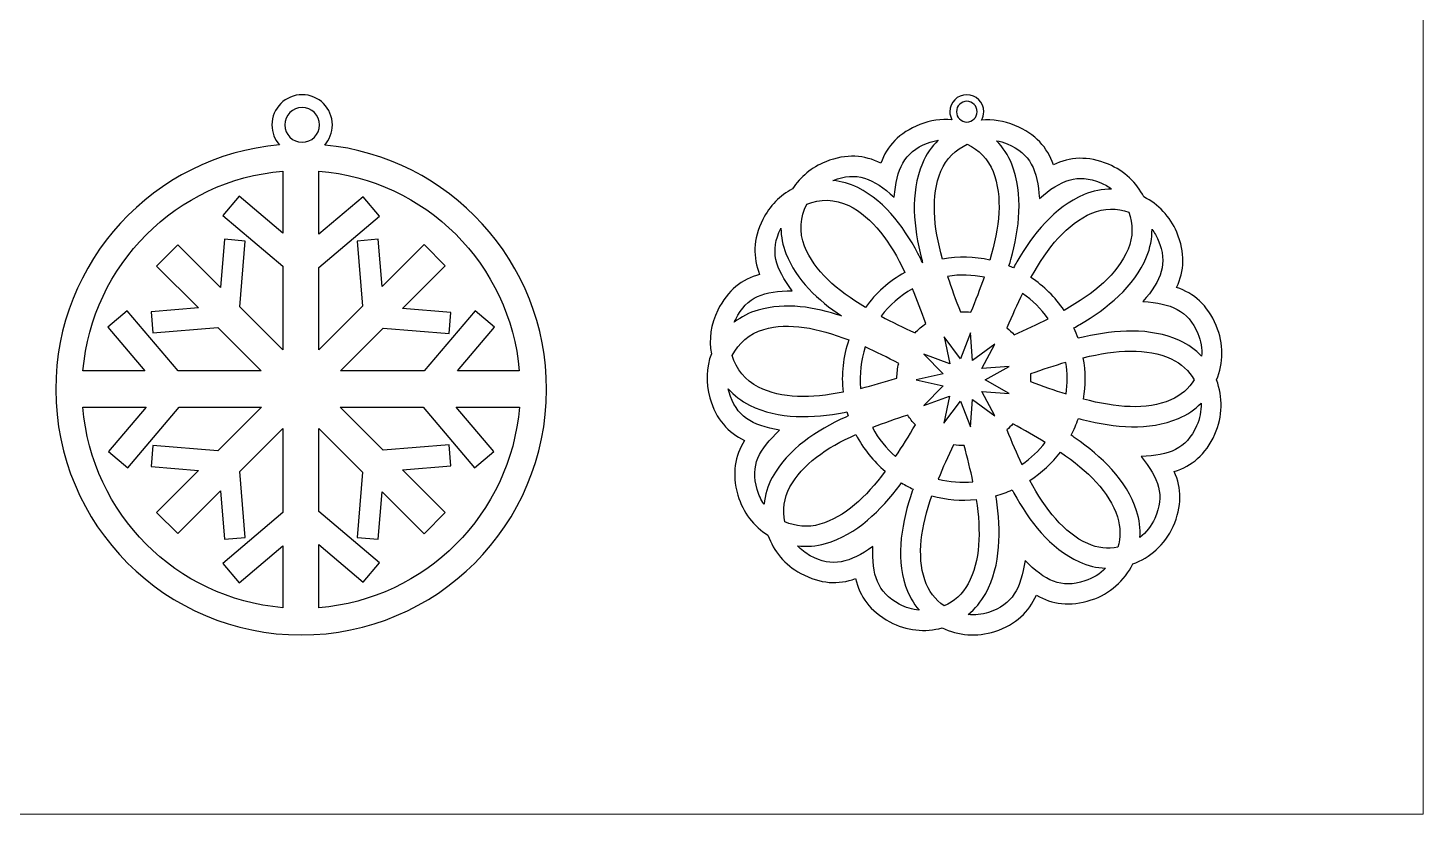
# Model space of a CAD drawing. Header units: centimetres. Extents: x -26.6 to 24.9, y -16.9 to 12.2.
# Drawn here: x -0.92 to 24.92, y -16.94 to -2.39 of the extents above; entities that cross this region are included whole.
import ezdxf

# ---------------------------------------------------------------- set-up
doc = ezdxf.new("R2010")
doc.units = ezdxf.units.CM
doc.header["$MEASUREMENT"] = 0
doc.layers.add('layer 1', color=7, linetype='Continuous')

msp = doc.modelspace()

# ---------------------------------------------------------------- linework, layer by layer
at = {"layer": 'layer 1', "color": 250, "lineweight": 20}
msp.add_open_spline([(-26.62404, 12.16395), (-26.62404, 12.16395), (24.9168, 12.16395), (24.9168, 12.16395), (24.9168, 12.16395), (24.9168, 12.16395), (24.9168, -16.94022), (24.9168, -16.94022), (24.9168, -16.94022), (24.9168, -16.94022), (-26.62404, -16.94022), (-26.62404, -16.94022), (-26.62404, -16.94022), (-26.62404, -16.94022), (-26.62404, 12.16395), (-26.62404, 12.16395)], degree=3, knots=[0, 0, 0, 0, 0.2, 0.2, 0.2, 0.2, 0.4, 0.4, 0.4, 0.4, 0.6, 0.6, 0.6, 0.6, 1, 1, 1, 1], dxfattribs=at)
at = {"layer": 'layer 1', "color": 215}
for points, knots in [([(4.57554, -4.55551), (6.88062, -4.77537), (8.68356, -6.71669), (8.68356, -9.07936), (8.68356, -9.07936), (8.68356, -11.58941), (6.64876, -13.62421), (4.13871, -13.62421), (4.13871, -13.62421), (1.62866, -13.62421), (-0.40614, -11.58941), (-0.40614, -9.07936), (-0.40614, -9.07936), (-0.40614, -6.70539), (1.41413, -4.75687), (3.73503, -4.55256), (3.73503, -4.55256), (3.64891, -4.4541), (3.59669, -4.3252), (3.59669, -4.18411), (3.59669, -4.18411), (3.59669, -3.87488), (3.84736, -3.62421), (4.15659, -3.62421), (4.15659, -3.62421), (4.46581, -3.62421), (4.71649, -3.87488), (4.71649, -4.18411), (4.71649, -4.18411), (4.71649, -4.32662), (4.66323, -4.45668), (4.57554, -4.55551)], [0, 0, 0, 0, 0.11111111, 0.11111111, 0.11111111, 0.11111111, 0.22222222, 0.22222222, 0.22222222, 0.22222222, 0.33333333, 0.33333333, 0.33333333, 0.33333333, 0.44444444, 0.44444444, 0.44444444, 0.44444444, 0.55555556, 0.55555556, 0.55555556, 0.55555556, 0.66666667, 0.66666667, 0.66666667, 0.66666667, 0.77777778, 0.77777778, 0.77777778, 0.77777778, 1, 1, 1, 1]), ([(4.15659, -3.86253), (4.3342, -3.86253), (4.47817, -4.0065), (4.47817, -4.18411), (4.47817, -4.18411), (4.47817, -4.36172), (4.3342, -4.50569), (4.15659, -4.50569), (4.15659, -4.50569), (3.97897, -4.50569), (3.83501, -4.36172), (3.83501, -4.18411), (3.83501, -4.18411), (3.83501, -4.0065), (3.97897, -3.86253), (4.15659, -3.86253)], [0, 0, 0, 0, 0.2, 0.2, 0.2, 0.2, 0.4, 0.4, 0.4, 0.4, 0.6, 0.6, 0.6, 0.6, 1, 1, 1, 1]), ([(14.87292, -4.89187), (14.99184, -4.57454), (15.20805, -4.33007), (15.599, -4.17553), (15.599, -4.17553), (15.79336, -4.0987), (15.99516, -4.07171), (16.19028, -4.08833), (16.19028, -4.08833), (16.16604, -4.04377), (16.15225, -3.99272), (16.15225, -3.93842), (16.15225, -3.93842), (16.15225, -3.76488), (16.29293, -3.62421), (16.46646, -3.62421), (16.46646, -3.62421), (16.64, -3.62421), (16.78068, -3.76488), (16.78068, -3.93842), (16.78068, -3.93842), (16.78068, -3.99578), (16.7653, -4.04955), (16.73846, -4.09583), (16.73846, -4.09583), (16.94293, -4.07753), (17.15467, -4.10713), (17.35722, -4.19146), (17.35722, -4.19146), (17.74531, -4.35304), (17.95709, -4.60134), (18.07022, -4.92079), (18.07022, -4.92079), (18.37663, -4.77602), (18.70208, -4.75134), (19.09017, -4.91292), (19.09017, -4.91292), (19.38477, -5.03554), (19.6109, -5.25354), (19.7478, -5.51618), (19.7478, -5.51618), (20.01113, -5.65162), (20.23036, -5.87655), (20.35465, -6.17043), (20.35465, -6.17043), (20.51834, -6.55769), (20.49544, -6.88326), (20.35236, -7.19045), (20.35236, -7.19045), (20.67241, -7.3018), (20.9219, -7.51219), (21.08562, -7.89941), (21.08562, -7.89941), (21.22688, -8.23348), (21.21875, -8.59348), (21.09152, -8.90492), (21.09152, -8.90492), (21.21083, -9.21945), (21.20988, -9.57951), (21.06027, -9.90992), (21.06027, -9.90992), (20.88685, -10.2929), (20.63212, -10.49693), (20.30936, -10.60022), (20.30936, -10.60022), (20.44468, -10.91092), (20.45937, -11.23697), (20.28595, -11.61993), (20.28595, -11.61993), (20.13441, -11.95458), (19.85939, -12.19462), (19.53909, -12.31083), (19.53909, -12.31083), (19.38843, -12.61642), (19.11965, -12.86345), (18.7704, -12.97738), (18.7704, -12.97738), (18.37071, -13.10771), (18.04827, -13.05735), (17.7543, -12.88876), (17.7543, -12.88876), (17.6162, -13.19822), (17.38547, -13.42903), (16.98576, -13.55935), (16.98576, -13.55935), (16.65125, -13.66846), (16.30435, -13.63543), (16.01045, -13.49358), (16.01045, -13.49358), (15.69568, -13.57967), (15.34853, -13.54917), (15.03939, -13.38116), (15.03939, -13.38116), (14.67, -13.18039), (14.48499, -12.91156), (14.40543, -12.58215), (14.40543, -12.58215), (14.08574, -12.69454), (13.75949, -12.68553), (13.39013, -12.48474), (13.39013, -12.48474), (13.09731, -12.32562), (12.88952, -12.07072), (12.78426, -11.77999), (12.78426, -11.77999), (12.52306, -11.61459), (12.31895, -11.35682), (12.22665, -11.03659), (12.22665, -11.03659), (12.11017, -10.63264), (12.17165, -10.31212), (12.35028, -10.02414), (12.35028, -10.02414), (12.04578, -9.87545), (11.82309, -9.63687), (11.70663, -9.2329), (11.70663, -9.2329), (11.62648, -8.95493), (11.64273, -8.6719), (11.73544, -8.41951), (11.73544, -8.41951), (11.68967, -8.15455), (11.72468, -7.87325), (11.85356, -7.61423), (11.85356, -7.61423), (12.04086, -7.23788), (12.30287, -7.04327), (12.62917, -6.95185), (12.62917, -6.95185), (12.50535, -6.6364), (12.50257, -6.31005), (12.68987, -5.93368), (12.68987, -5.93368), (12.81493, -5.68238), (13.01005, -5.48892), (13.23981, -5.36501), (13.23981, -5.36501), (13.38282, -5.14665), (13.59227, -4.96873), (13.8533, -4.86554), (13.8533, -4.86554), (14.24425, -4.71103), (14.5692, -4.74157), (14.87292, -4.89187)], [0, 0, 0, 0, 0.02702703, 0.02702703, 0.02702703, 0.02702703, 0.05405405, 0.05405405, 0.05405405, 0.05405405, 0.08108108, 0.08108108, 0.08108108, 0.08108108, 0.10810811, 0.10810811, 0.10810811, 0.10810811, 0.13513514, 0.13513514, 0.13513514, 0.13513514, 0.16216216, 0.16216216, 0.16216216, 0.16216216, 0.18918919, 0.18918919, 0.18918919, 0.18918919, 0.21621622, 0.21621622, 0.21621622, 0.21621622, 0.24324324, 0.24324324, 0.24324324, 0.24324324, 0.27027027, 0.27027027, 0.27027027, 0.27027027, 0.2972973, 0.2972973, 0.2972973, 0.2972973, 0.32432432, 0.32432432, 0.32432432, 0.32432432, 0.35135135, 0.35135135, 0.35135135, 0.35135135, 0.37837838, 0.37837838, 0.37837838, 0.37837838, 0.40540541, 0.40540541, 0.40540541, 0.40540541, 0.43243243, 0.43243243, 0.43243243, 0.43243243, 0.45945946, 0.45945946, 0.45945946, 0.45945946, 0.48648649, 0.48648649, 0.48648649, 0.48648649, 0.51351351, 0.51351351, 0.51351351, 0.51351351, 0.54054054, 0.54054054, 0.54054054, 0.54054054, 0.56756757, 0.56756757, 0.56756757, 0.56756757, 0.59459459, 0.59459459, 0.59459459, 0.59459459, 0.62162162, 0.62162162, 0.62162162, 0.62162162, 0.64864865, 0.64864865, 0.64864865, 0.64864865, 0.67567568, 0.67567568, 0.67567568, 0.67567568, 0.7027027, 0.7027027, 0.7027027, 0.7027027, 0.72972973, 0.72972973, 0.72972973, 0.72972973, 0.75675676, 0.75675676, 0.75675676, 0.75675676, 0.78378378, 0.78378378, 0.78378378, 0.78378378, 0.81081081, 0.81081081, 0.81081081, 0.81081081, 0.83783784, 0.83783784, 0.83783784, 0.83783784, 0.86486486, 0.86486486, 0.86486486, 0.86486486, 0.89189189, 0.89189189, 0.89189189, 0.89189189, 0.91891892, 0.91891892, 0.91891892, 0.91891892, 0.94594595, 0.94594595, 0.94594595, 0.94594595, 1, 1, 1, 1]), ([(16.46646, -3.74705), (16.57216, -3.74705), (16.65783, -3.83272), (16.65783, -3.93842), (16.65783, -3.93842), (16.65783, -4.04411), (16.57216, -4.12979), (16.46646, -4.12979), (16.46646, -4.12979), (16.36077, -4.12979), (16.2751, -4.04411), (16.2751, -3.93842), (16.2751, -3.93842), (16.2751, -3.83272), (16.36077, -3.74705), (16.46646, -3.74705)], [0, 0, 0, 0, 0.2, 0.2, 0.2, 0.2, 0.4, 0.4, 0.4, 0.4, 0.6, 0.6, 0.6, 0.6, 1, 1, 1, 1]), ([(13.98565, -5.21286), (14.14174, -5.22742), (14.29781, -5.27047), (14.4465, -5.34445), (14.4465, -5.34445), (14.98765, -5.61374), (15.34788, -6.13681), (15.61208, -6.66271), (15.61208, -6.66271), (15.62416, -6.6868), (15.63615, -6.71099), (15.64796, -6.7353), (15.64796, -6.7353), (15.64095, -6.70921), (15.63413, -6.68307), (15.6275, -6.65696), (15.6275, -6.65696), (15.48246, -6.08658), (15.41182, -5.4554), (15.64411, -4.89743), (15.64411, -4.89743), (15.71356, -4.73066), (15.81356, -4.58577), (15.93487, -4.46665), (15.93487, -4.46665), (15.86798, -4.47722), (15.80121, -4.49518), (15.73561, -4.52112), (15.73561, -4.52112), (15.29918, -4.69361), (15.16718, -4.99805), (15.1215, -5.52073), (15.1215, -5.52073), (14.73078, -5.17057), (14.42631, -5.03864), (13.98989, -5.2111), (13.98989, -5.2111), (13.98989, -5.2111), (13.98565, -5.21286), (13.98565, -5.21286)], [0, 0, 0, 0, 0.09090909, 0.09090909, 0.09090909, 0.09090909, 0.18181818, 0.18181818, 0.18181818, 0.18181818, 0.27272727, 0.27272727, 0.27272727, 0.27272727, 0.36363636, 0.36363636, 0.36363636, 0.36363636, 0.45454545, 0.45454545, 0.45454545, 0.45454545, 0.54545455, 0.54545455, 0.54545455, 0.54545455, 0.63636364, 0.63636364, 0.63636364, 0.63636364, 0.72727273, 0.72727273, 0.72727273, 0.72727273, 0.81818182, 0.81818182, 0.81818182, 0.81818182, 1, 1, 1, 1]), ([(16.01452, -6.66721), (16.31022, -6.6143), (16.60877, -6.62244), (16.89363, -6.68551), (16.89363, -6.68551), (17.07328, -6.07686), (17.13725, -5.51394), (16.95346, -5.04894), (16.95346, -5.04894), (16.86131, -4.81575), (16.68592, -4.64004), (16.47487, -4.54236), (16.47487, -4.54236), (16.26209, -4.63617), (16.08356, -4.80873), (15.98714, -5.0402), (15.98714, -5.0402), (15.79607, -5.4992), (15.84812, -6.0594), (16.01452, -6.66721)], [0, 0, 0, 0, 0.16666667, 0.16666667, 0.16666667, 0.16666667, 0.33333333, 0.33333333, 0.33333333, 0.33333333, 0.5, 0.5, 0.5, 0.5, 0.66666667, 0.66666667, 0.66666667, 0.66666667, 1, 1, 1, 1]), ([(17.24699, -6.79471), (17.27583, -6.8063), (17.30445, -6.81861), (17.33283, -6.83137), (17.33283, -6.83137), (17.35541, -6.78606), (17.37575, -6.74733), (17.393, -6.71771), (17.393, -6.71771), (17.68916, -6.20913), (18.08098, -5.7093), (18.63772, -5.47394), (18.63772, -5.47394), (18.80453, -5.40342), (18.9778, -5.37014), (19.14827, -5.37032), (19.14827, -5.37032), (19.08759, -5.32503), (19.02041, -5.28637), (18.94735, -5.25595), (18.94735, -5.25595), (18.51409, -5.07559), (18.20731, -5.20202), (17.81033, -5.54507), (17.81033, -5.54507), (17.77408, -5.02163), (17.64763, -4.71485), (17.21437, -4.53447), (17.21437, -4.53447), (17.14926, -4.50738), (17.08283, -4.48819), (17.01613, -4.47642), (17.01613, -4.47642), (17.13528, -4.59773), (17.23264, -4.74435), (17.29902, -4.91236), (17.29902, -4.91236), (17.52123, -5.47448), (17.43916, -6.10429), (17.28387, -6.67194), (17.28387, -6.67194), (17.27486, -6.70482), (17.26226, -6.7466), (17.24699, -6.79471)], [0, 0, 0, 0, 0.08333333, 0.08333333, 0.08333333, 0.08333333, 0.16666667, 0.16666667, 0.16666667, 0.16666667, 0.25, 0.25, 0.25, 0.25, 0.33333333, 0.33333333, 0.33333333, 0.33333333, 0.41666667, 0.41666667, 0.41666667, 0.41666667, 0.5, 0.5, 0.5, 0.5, 0.58333333, 0.58333333, 0.58333333, 0.58333333, 0.66666667, 0.66666667, 0.66666667, 0.66666667, 0.75, 0.75, 0.75, 0.75, 0.83333333, 0.83333333, 0.83333333, 0.83333333, 1, 1, 1, 1]), ([(2.68689, -5.85884), (2.68689, -5.85884), (2.98961, -5.50151), (2.98961, -5.50151), (2.98961, -5.50151), (2.98961, -5.50151), (3.79675, -6.18528), (3.79675, -6.18528), (3.79675, -6.18528), (3.79675, -6.18528), (3.79675, -5.03925), (3.79675, -5.03925), (3.79675, -5.03925), (1.8303, -5.20351), (0.26286, -6.77096), (0.0986, -8.73741), (0.0986, -8.73741), (0.0986, -8.73741), (1.24463, -8.73741), (1.24463, -8.73741), (1.24463, -8.73741), (1.24463, -8.73741), (0.56086, -7.93026), (0.56086, -7.93026), (0.56086, -7.93026), (0.56086, -7.93026), (0.91819, -7.62754), (0.91819, -7.62754), (0.91819, -7.62754), (0.91819, -7.62754), (1.85842, -8.73741), (1.85842, -8.73741), (1.85842, -8.73741), (1.85842, -8.73741), (3.40131, -8.73741), (3.40131, -8.73741), (3.40131, -8.73741), (3.40131, -8.73741), (2.59685, -7.93294), (2.59685, -7.93294), (2.59685, -7.93294), (2.59685, -7.93294), (1.39193, -8.03264), (1.39193, -8.03264), (1.39193, -8.03264), (1.39193, -8.03264), (1.35981, -7.6447), (1.35981, -7.6447), (1.35981, -7.6447), (1.35981, -7.6447), (2.2361, -7.57219), (2.2361, -7.57219), (2.2361, -7.57219), (2.2361, -7.57219), (1.45941, -6.79551), (1.45941, -6.79551), (1.45941, -6.79551), (1.45941, -6.79551), (1.8533, -6.40164), (1.8533, -6.40164), (1.8533, -6.40164), (1.8533, -6.40164), (2.64332, -7.19165), (2.64332, -7.19165), (2.64332, -7.19165), (2.64332, -7.19165), (2.71707, -6.30045), (2.71707, -6.30045), (2.71707, -6.30045), (2.71707, -6.30045), (3.10501, -6.33256), (3.10501, -6.33256), (3.10501, -6.33256), (3.10501, -6.33256), (3.00407, -7.5524), (3.00407, -7.5524), (3.00407, -7.5524), (3.00407, -7.5524), (3.79675, -8.3451), (3.79675, -8.3451), (3.79675, -8.3451), (3.79675, -8.3451), (3.79675, -6.79907), (3.79675, -6.79907), (3.79675, -6.79907), (3.79675, -6.79907), (2.68689, -5.85884), (2.68689, -5.85884)], [0, 0, 0, 0, 0.04347826, 0.04347826, 0.04347826, 0.04347826, 0.08695652, 0.08695652, 0.08695652, 0.08695652, 0.13043478, 0.13043478, 0.13043478, 0.13043478, 0.17391304, 0.17391304, 0.17391304, 0.17391304, 0.2173913, 0.2173913, 0.2173913, 0.2173913, 0.26086957, 0.26086957, 0.26086957, 0.26086957, 0.30434783, 0.30434783, 0.30434783, 0.30434783, 0.34782609, 0.34782609, 0.34782609, 0.34782609, 0.39130435, 0.39130435, 0.39130435, 0.39130435, 0.43478261, 0.43478261, 0.43478261, 0.43478261, 0.47826087, 0.47826087, 0.47826087, 0.47826087, 0.52173913, 0.52173913, 0.52173913, 0.52173913, 0.56521739, 0.56521739, 0.56521739, 0.56521739, 0.60869565, 0.60869565, 0.60869565, 0.60869565, 0.65217391, 0.65217391, 0.65217391, 0.65217391, 0.69565217, 0.69565217, 0.69565217, 0.69565217, 0.73913043, 0.73913043, 0.73913043, 0.73913043, 0.7826087, 0.7826087, 0.7826087, 0.7826087, 0.82608696, 0.82608696, 0.82608696, 0.82608696, 0.86956522, 0.86956522, 0.86956522, 0.86956522, 0.91304348, 0.91304348, 0.91304348, 0.91304348, 1, 1, 1, 1]), ([(4.46691, -5.03802), (4.46691, -5.03802), (4.46691, -6.20798), (4.46691, -6.20798), (4.46691, -6.20798), (4.46691, -6.20798), (5.28779, -5.51257), (5.28779, -5.51257), (5.28779, -5.51257), (5.28779, -5.51257), (5.59052, -5.86991), (5.59052, -5.86991), (5.59052, -5.86991), (5.59052, -5.86991), (4.46691, -6.82177), (4.46691, -6.82177), (4.46691, -6.82177), (4.46691, -6.82177), (4.46691, -8.34788), (4.46691, -8.34788), (4.46691, -8.34788), (4.46691, -8.34788), (5.2773, -7.53748), (5.2773, -7.53748), (5.2773, -7.53748), (5.2773, -7.53748), (5.17759, -6.33256), (5.17759, -6.33256), (5.17759, -6.33256), (5.17759, -6.33256), (5.56555, -6.30045), (5.56555, -6.30045), (5.56555, -6.30045), (5.56555, -6.30045), (5.63807, -7.17673), (5.63807, -7.17673), (5.63807, -7.17673), (5.63807, -7.17673), (6.41474, -6.40005), (6.41474, -6.40005), (6.41474, -6.40005), (6.41474, -6.40005), (6.80861, -6.79394), (6.80861, -6.79394), (6.80861, -6.79394), (6.80861, -6.79394), (6.01861, -7.58396), (6.01861, -7.58396), (6.01861, -7.58396), (6.01861, -7.58396), (6.90979, -7.65771), (6.90979, -7.65771), (6.90979, -7.65771), (6.90979, -7.65771), (6.87768, -8.04565), (6.87768, -8.04565), (6.87768, -8.04565), (6.87768, -8.04565), (5.65784, -7.94471), (5.65784, -7.94471), (5.65784, -7.94471), (5.65784, -7.94471), (4.86513, -8.73741), (4.86513, -8.73741), (4.86513, -8.73741), (4.86513, -8.73741), (6.419, -8.73741), (6.419, -8.73741), (6.419, -8.73741), (6.419, -8.73741), (7.35923, -7.62754), (7.35923, -7.62754), (7.35923, -7.62754), (7.35923, -7.62754), (7.71656, -7.93026), (7.71656, -7.93026), (7.71656, -7.93026), (7.71656, -7.93026), (7.03279, -8.73741), (7.03279, -8.73741), (7.03279, -8.73741), (7.03279, -8.73741), (8.17882, -8.73741), (8.17882, -8.73741), (8.17882, -8.73741), (8.01417, -6.76637), (6.43984, -5.19609), (4.46691, -5.03802)], [0, 0, 0, 0, 0.04347826, 0.04347826, 0.04347826, 0.04347826, 0.08695652, 0.08695652, 0.08695652, 0.08695652, 0.13043478, 0.13043478, 0.13043478, 0.13043478, 0.17391304, 0.17391304, 0.17391304, 0.17391304, 0.2173913, 0.2173913, 0.2173913, 0.2173913, 0.26086957, 0.26086957, 0.26086957, 0.26086957, 0.30434783, 0.30434783, 0.30434783, 0.30434783, 0.34782609, 0.34782609, 0.34782609, 0.34782609, 0.39130435, 0.39130435, 0.39130435, 0.39130435, 0.43478261, 0.43478261, 0.43478261, 0.43478261, 0.47826087, 0.47826087, 0.47826087, 0.47826087, 0.52173913, 0.52173913, 0.52173913, 0.52173913, 0.56521739, 0.56521739, 0.56521739, 0.56521739, 0.60869565, 0.60869565, 0.60869565, 0.60869565, 0.65217391, 0.65217391, 0.65217391, 0.65217391, 0.69565217, 0.69565217, 0.69565217, 0.69565217, 0.73913043, 0.73913043, 0.73913043, 0.73913043, 0.7826087, 0.7826087, 0.7826087, 0.7826087, 0.82608696, 0.82608696, 0.82608696, 0.82608696, 0.86956522, 0.86956522, 0.86956522, 0.86956522, 0.91304348, 0.91304348, 0.91304348, 0.91304348, 1, 1, 1, 1]), ([(14.58898, -7.5613), (14.77755, -7.30058), (15.02441, -7.07733), (15.32133, -6.91354), (15.32133, -6.91354), (15.04977, -6.35027), (14.72333, -5.89726), (14.28098, -5.67712), (14.28098, -5.67712), (14.02774, -5.55109), (13.74471, -5.55023), (13.50233, -5.65096), (13.50233, -5.65096), (13.38134, -5.88384), (13.35808, -6.16592), (13.46204, -6.429), (13.46204, -6.429), (13.64181, -6.88384), (14.05868, -7.24499), (14.58898, -7.5613)], [0, 0, 0, 0, 0.16666667, 0.16666667, 0.16666667, 0.16666667, 0.33333333, 0.33333333, 0.33333333, 0.33333333, 0.5, 0.5, 0.5, 0.5, 0.66666667, 0.66666667, 0.66666667, 0.66666667, 1, 1, 1, 1]), ([(17.65481, -7.00922), (17.89232, -7.167), (18.10186, -7.37122), (18.26814, -7.61626), (18.26814, -7.61626), (18.82188, -7.30467), (19.26071, -6.94523), (19.45308, -6.48315), (19.45308, -6.48315), (19.54769, -6.2559), (19.54616, -6.01255), (19.46721, -5.79831), (19.46721, -5.79831), (19.25255, -5.72053), (19.00915, -5.72034), (18.78241, -5.81622), (18.78241, -5.81622), (18.32092, -6.01131), (17.9636, -6.45287), (17.65481, -7.00922)], [0, 0, 0, 0, 0.16666667, 0.16666667, 0.16666667, 0.16666667, 0.33333333, 0.33333333, 0.33333333, 0.33333333, 0.5, 0.5, 0.5, 0.5, 0.66666667, 0.66666667, 0.66666667, 0.66666667, 1, 1, 1, 1]), ([(12.16054, -7.83608), (12.2885, -7.7363), (12.43722, -7.65876), (12.60262, -7.61109), (12.60262, -7.61109), (13.11153, -7.46435), (13.6499, -7.55516), (14.14557, -7.72044), (14.14557, -7.72044), (13.71192, -7.42898), (13.31118, -7.05818), (13.11648, -6.56556), (13.11648, -6.56556), (13.05541, -6.4111), (13.02589, -6.25193), (13.02464, -6.09516), (13.02464, -6.09516), (13.02464, -6.09516), (13.02255, -6.09925), (13.02255, -6.09925), (13.02255, -6.09925), (12.81347, -6.51935), (12.919, -6.83398), (13.23457, -7.25311), (13.23457, -7.25311), (12.70992, -7.2541), (12.39532, -7.35965), (12.18622, -7.77978), (12.18622, -7.77978), (12.17698, -7.79839), (12.16848, -7.81715), (12.16054, -7.83608)], [0, 0, 0, 0, 0.11111111, 0.11111111, 0.11111111, 0.11111111, 0.22222222, 0.22222222, 0.22222222, 0.22222222, 0.33333333, 0.33333333, 0.33333333, 0.33333333, 0.44444444, 0.44444444, 0.44444444, 0.44444444, 0.55555556, 0.55555556, 0.55555556, 0.55555556, 0.66666667, 0.66666667, 0.66666667, 0.66666667, 0.77777778, 0.77777778, 0.77777778, 0.77777778, 1, 1, 1, 1]), ([(18.45081, -7.93997), (18.45081, -7.93997), (18.45519, -7.94932), (18.45519, -7.94932), (18.45519, -7.94932), (18.48284, -8.01005), (18.5074, -8.07139), (18.52925, -8.13312), (18.52925, -8.13312), (18.56912, -8.12349), (18.60907, -8.11424), (18.649, -8.10537), (18.649, -8.10537), (19.22356, -7.97792), (19.85662, -7.92667), (20.40724, -8.17601), (20.40724, -8.17601), (20.56567, -8.24775), (20.70286, -8.34724), (20.81579, -8.46604), (20.81579, -8.46604), (20.82439, -8.32604), (20.80164, -8.182), (20.74335, -8.04413), (20.74335, -8.04413), (20.5606, -7.6119), (20.25316, -7.48715), (19.72953, -7.45378), (19.72953, -7.45378), (20.0704, -7.05489), (20.19512, -6.74743), (20.01237, -6.31517), (20.01237, -6.31517), (19.98156, -6.24229), (19.94256, -6.17535), (19.89696, -6.11491), (19.89696, -6.11491), (19.89808, -6.28533), (19.86573, -6.45877), (19.79613, -6.62597), (19.79613, -6.62597), (19.56379, -7.184), (19.06613, -7.57855), (18.55916, -7.87749), (18.55916, -7.87749), (18.52328, -7.89863), (18.48715, -7.91946), (18.45081, -7.93997)], [0, 0, 0, 0, 0.07692308, 0.07692308, 0.07692308, 0.07692308, 0.15384615, 0.15384615, 0.15384615, 0.15384615, 0.23076923, 0.23076923, 0.23076923, 0.23076923, 0.30769231, 0.30769231, 0.30769231, 0.30769231, 0.38461538, 0.38461538, 0.38461538, 0.38461538, 0.46153846, 0.46153846, 0.46153846, 0.46153846, 0.53846154, 0.53846154, 0.53846154, 0.53846154, 0.61538462, 0.61538462, 0.61538462, 0.61538462, 0.69230769, 0.69230769, 0.69230769, 0.69230769, 0.76923077, 0.76923077, 0.76923077, 0.76923077, 0.84615385, 0.84615385, 0.84615385, 0.84615385, 1, 1, 1, 1]), ([(16.1106, -6.98693), (16.33972, -6.95068), (16.57026, -6.95716), (16.79166, -7.00242), (16.79166, -7.00242), (16.71815, -7.21493), (16.63379, -7.43173), (16.5438, -7.65077), (16.5438, -7.65077), (16.47918, -7.64361), (16.41375, -7.64152), (16.34808, -7.64476), (16.34808, -7.64476), (16.26143, -7.42236), (16.18051, -7.20237), (16.1106, -6.98693)], [0, 0, 0, 0, 0.2, 0.2, 0.2, 0.2, 0.4, 0.4, 0.4, 0.4, 0.6, 0.6, 0.6, 0.6, 1, 1, 1, 1]), ([(14.87974, -7.72485), (15.0324, -7.52252), (15.2271, -7.34823), (15.45823, -7.21649), (15.45823, -7.21649), (15.5459, -7.42253), (15.62833, -7.63913), (15.70796, -7.86134), (15.70796, -7.86134), (15.63432, -7.91188), (15.5675, -7.96959), (15.50792, -8.03297), (15.50792, -8.03297), (15.29073, -7.93337), (15.07953, -7.83138), (14.87974, -7.72485)], [0, 0, 0, 0, 0.2, 0.2, 0.2, 0.2, 0.4, 0.4, 0.4, 0.4, 0.6, 0.6, 0.6, 0.6, 1, 1, 1, 1]), ([(17.50023, -7.30438), (17.68127, -7.42944), (17.84228, -7.58676), (17.97368, -7.77267), (17.97368, -7.77267), (17.77184, -7.87432), (17.55918, -7.97144), (17.34089, -8.06627), (17.34089, -8.06627), (17.30043, -8.01994), (17.25685, -7.97707), (17.21062, -7.93783), (17.21062, -7.93783), (17.30406, -7.71939), (17.39989, -7.50649), (17.50023, -7.30438)], [0, 0, 0, 0, 0.2, 0.2, 0.2, 0.2, 0.4, 0.4, 0.4, 0.4, 0.6, 0.6, 0.6, 0.6, 1, 1, 1, 1]), ([(14.17504, -9.13176), (14.13794, -8.80183), (14.17534, -8.47169), (14.27881, -8.1642), (14.27881, -8.1642), (13.70875, -7.9406), (13.17229, -7.83354), (12.70549, -7.96813), (12.70549, -7.96813), (12.44155, -8.04425), (12.23669, -8.22629), (12.1239, -8.45476), (12.1239, -8.45476), (12.19372, -8.69981), (12.36241, -8.91581), (12.60834, -9.03822), (12.60834, -9.03822), (13.03936, -9.2527), (13.58043, -9.24603), (14.17504, -9.13176)], [0, 0, 0, 0, 0.16666667, 0.16666667, 0.16666667, 0.16666667, 0.33333333, 0.33333333, 0.33333333, 0.33333333, 0.5, 0.5, 0.5, 0.5, 0.66666667, 0.66666667, 0.66666667, 0.66666667, 1, 1, 1, 1]), ([(16.04436, -8.10444), (16.04436, -8.10444), (16.35266, -8.51208), (16.35266, -8.51208), (16.35266, -8.51208), (16.35266, -8.51208), (16.53474, -8.03451), (16.53474, -8.03451), (16.53474, -8.03451), (16.53474, -8.03451), (16.57372, -8.54411), (16.57372, -8.54411), (16.57372, -8.54411), (16.57372, -8.54411), (16.9851, -8.24083), (16.9851, -8.24083), (16.9851, -8.24083), (16.9851, -8.24083), (16.74241, -8.69061), (16.74241, -8.69061), (16.74241, -8.69061), (16.74241, -8.69061), (17.2524, -8.65787), (17.2524, -8.65787), (17.2524, -8.65787), (17.2524, -8.65787), (16.80504, -8.90502), (16.80504, -8.90502), (16.80504, -8.90502), (16.80504, -8.90502), (17.25184, -9.15322), (17.25184, -9.15322), (17.25184, -9.15322), (17.25184, -9.15322), (16.74187, -9.11928), (16.74187, -9.11928), (16.74187, -9.11928), (16.74187, -9.11928), (16.98354, -9.56962), (16.98354, -9.56962), (16.98354, -9.56962), (16.98354, -9.56962), (16.57287, -9.26537), (16.57287, -9.26537), (16.57287, -9.26537), (16.57287, -9.26537), (16.53265, -9.77487), (16.53265, -9.77487), (16.53265, -9.77487), (16.53265, -9.77487), (16.35171, -9.29689), (16.35171, -9.29689), (16.35171, -9.29689), (16.35171, -9.29689), (16.04244, -9.70379), (16.04244, -9.70379), (16.04244, -9.70379), (16.04244, -9.70379), (16.14862, -9.20384), (16.14862, -9.20384), (16.14862, -9.20384), (16.14862, -9.20384), (15.66847, -9.37893), (15.66847, -9.37893), (15.66847, -9.37893), (15.66847, -9.37893), (16.02807, -9.0158), (16.02807, -9.0158), (16.02807, -9.0158), (16.02807, -9.0158), (15.52948, -8.90348), (15.52948, -8.90348), (15.52948, -8.90348), (15.52948, -8.90348), (16.02833, -8.79238), (16.02833, -8.79238), (16.02833, -8.79238), (16.02833, -8.79238), (15.66962, -8.42835), (15.66962, -8.42835), (15.66962, -8.42835), (15.66962, -8.42835), (16.14935, -8.60462), (16.14935, -8.60462), (16.14935, -8.60462), (16.14935, -8.60462), (16.04436, -8.10444), (16.04436, -8.10444)], [0, 0, 0, 0, 0.04347826, 0.04347826, 0.04347826, 0.04347826, 0.08695652, 0.08695652, 0.08695652, 0.08695652, 0.13043478, 0.13043478, 0.13043478, 0.13043478, 0.17391304, 0.17391304, 0.17391304, 0.17391304, 0.2173913, 0.2173913, 0.2173913, 0.2173913, 0.26086957, 0.26086957, 0.26086957, 0.26086957, 0.30434783, 0.30434783, 0.30434783, 0.30434783, 0.34782609, 0.34782609, 0.34782609, 0.34782609, 0.39130435, 0.39130435, 0.39130435, 0.39130435, 0.43478261, 0.43478261, 0.43478261, 0.43478261, 0.47826087, 0.47826087, 0.47826087, 0.47826087, 0.52173913, 0.52173913, 0.52173913, 0.52173913, 0.56521739, 0.56521739, 0.56521739, 0.56521739, 0.60869565, 0.60869565, 0.60869565, 0.60869565, 0.65217391, 0.65217391, 0.65217391, 0.65217391, 0.69565217, 0.69565217, 0.69565217, 0.69565217, 0.73913043, 0.73913043, 0.73913043, 0.73913043, 0.7826087, 0.7826087, 0.7826087, 0.7826087, 0.82608696, 0.82608696, 0.82608696, 0.82608696, 0.86956522, 0.86956522, 0.86956522, 0.86956522, 0.91304348, 0.91304348, 0.91304348, 0.91304348, 1, 1, 1, 1]), ([(14.50053, -9.06038), (14.47593, -8.79898), (14.50587, -8.53804), (14.58472, -8.29335), (14.58472, -8.29335), (14.78863, -8.38494), (14.99593, -8.48818), (15.20501, -8.59767), (15.20501, -8.59767), (15.18396, -8.68703), (15.17273, -8.77888), (15.17198, -8.87165), (15.17198, -8.87165), (14.94431, -8.94226), (14.71965, -9.00694), (14.50053, -9.06038)], [0, 0, 0, 0, 0.2, 0.2, 0.2, 0.2, 0.4, 0.4, 0.4, 0.4, 0.6, 0.6, 0.6, 0.6, 1, 1, 1, 1]), ([(18.624, -8.49266), (18.66917, -8.74929), (18.66827, -9.00796), (18.62551, -9.25789), (18.62551, -9.25789), (19.23102, -9.41915), (19.78851, -9.46684), (20.24439, -9.27411), (20.24439, -9.27411), (20.43206, -9.19475), (20.58048, -9.06138), (20.67924, -8.89971), (20.67924, -8.89971), (20.5846, -8.73562), (20.43956, -8.59853), (20.25394, -8.51446), (20.25394, -8.51446), (19.80032, -8.30906), (19.23772, -8.34441), (18.624, -8.49266)], [0, 0, 0, 0, 0.16666667, 0.16666667, 0.16666667, 0.16666667, 0.33333333, 0.33333333, 0.33333333, 0.33333333, 0.5, 0.5, 0.5, 0.5, 0.66666667, 0.66666667, 0.66666667, 0.66666667, 1, 1, 1, 1]), ([(18.30256, -8.5787), (18.33398, -8.77491), (18.334, -8.9722), (18.30521, -9.16396), (18.30521, -9.16396), (18.08929, -9.09541), (17.86871, -9.01588), (17.6457, -8.9305), (17.6457, -8.9305), (17.64756, -8.88514), (17.6469, -8.83954), (17.64368, -8.79387), (17.64368, -8.79387), (17.8666, -8.71487), (18.08698, -8.64147), (18.30256, -8.5787)], [0, 0, 0, 0, 0.2, 0.2, 0.2, 0.2, 0.4, 0.4, 0.4, 0.4, 0.6, 0.6, 0.6, 0.6, 1, 1, 1, 1]), ([(14.26968, -9.57013), (14.26176, -9.5456), (14.25414, -9.52102), (14.24712, -9.49637), (14.24712, -9.49637), (14.23048, -9.49956), (14.21387, -9.5027), (14.19726, -9.50575), (14.19726, -9.50575), (13.61845, -9.6121), (12.98394, -9.64016), (12.44282, -9.37087), (12.44282, -9.37087), (12.28877, -9.29421), (12.15645, -9.19114), (12.04854, -9.07), (12.04854, -9.07), (12.05294, -9.09003), (12.05791, -9.11003), (12.06366, -9.13), (12.06366, -9.13), (12.19367, -9.5809), (12.48413, -9.74138), (13.00004, -9.83682), (13.00004, -9.83682), (12.61409, -10.19229), (12.45368, -10.48273), (12.58369, -10.93362), (12.58369, -10.93362), (12.61234, -11.03311), (12.65613, -11.12416), (12.7117, -11.20506), (12.7117, -11.20506), (12.72821, -11.03571), (12.77832, -10.86683), (12.86465, -10.70801), (12.86465, -10.70801), (13.15329, -10.17695), (13.68902, -9.83582), (14.2241, -9.59076), (14.2241, -9.59076), (14.2241, -9.59076), (14.26968, -9.57013), (14.26968, -9.57013)], [0, 0, 0, 0, 0.08333333, 0.08333333, 0.08333333, 0.08333333, 0.16666667, 0.16666667, 0.16666667, 0.16666667, 0.25, 0.25, 0.25, 0.25, 0.33333333, 0.33333333, 0.33333333, 0.33333333, 0.41666667, 0.41666667, 0.41666667, 0.41666667, 0.5, 0.5, 0.5, 0.5, 0.58333333, 0.58333333, 0.58333333, 0.58333333, 0.66666667, 0.66666667, 0.66666667, 0.66666667, 0.75, 0.75, 0.75, 0.75, 0.83333333, 0.83333333, 0.83333333, 0.83333333, 1, 1, 1, 1]), ([(3.79675, -13.11948), (3.79675, -13.11948), (3.79675, -11.97345), (3.79675, -11.97345), (3.79675, -11.97345), (3.79675, -11.97345), (2.98961, -12.65722), (2.98961, -12.65722), (2.98961, -12.65722), (2.98961, -12.65722), (2.68689, -12.29988), (2.68689, -12.29988), (2.68689, -12.29988), (2.68689, -12.29988), (3.79675, -11.35965), (3.79675, -11.35965), (3.79675, -11.35965), (3.79675, -11.35965), (3.79675, -9.80578), (3.79675, -9.80578), (3.79675, -9.80578), (3.79675, -9.80578), (3.00407, -10.59848), (3.00407, -10.59848), (3.00407, -10.59848), (3.00407, -10.59848), (3.10501, -11.81832), (3.10501, -11.81832), (3.10501, -11.81832), (3.10501, -11.81832), (2.71707, -11.85043), (2.71707, -11.85043), (2.71707, -11.85043), (2.71707, -11.85043), (2.64332, -10.95925), (2.64332, -10.95925), (2.64332, -10.95925), (2.64332, -10.95925), (1.8533, -11.74925), (1.8533, -11.74925), (1.8533, -11.74925), (1.8533, -11.74925), (1.45941, -11.35537), (1.45941, -11.35537), (1.45941, -11.35537), (1.45941, -11.35537), (2.2361, -10.57871), (2.2361, -10.57871), (2.2361, -10.57871), (2.2361, -10.57871), (1.35981, -10.50618), (1.35981, -10.50618), (1.35981, -10.50618), (1.35981, -10.50618), (1.39193, -10.11823), (1.39193, -10.11823), (1.39193, -10.11823), (1.39193, -10.11823), (2.59685, -10.21794), (2.59685, -10.21794), (2.59685, -10.21794), (2.59685, -10.21794), (3.40723, -9.40756), (3.40723, -9.40756), (3.40723, -9.40756), (3.40723, -9.40756), (1.88112, -9.40756), (1.88112, -9.40756), (1.88112, -9.40756), (1.88112, -9.40756), (0.92926, -10.53117), (0.92926, -10.53117), (0.92926, -10.53117), (0.92926, -10.53117), (0.57192, -10.22845), (0.57192, -10.22845), (0.57192, -10.22845), (0.57192, -10.22845), (1.26732, -9.40756), (1.26732, -9.40756), (1.26732, -9.40756), (1.26732, -9.40756), (0.09737, -9.40756), (0.09737, -9.40756), (0.09737, -9.40756), (0.25544, -11.38046), (1.8257, -12.95484), (3.79675, -13.11948)], [0, 0, 0, 0, 0.04347826, 0.04347826, 0.04347826, 0.04347826, 0.08695652, 0.08695652, 0.08695652, 0.08695652, 0.13043478, 0.13043478, 0.13043478, 0.13043478, 0.17391304, 0.17391304, 0.17391304, 0.17391304, 0.2173913, 0.2173913, 0.2173913, 0.2173913, 0.26086957, 0.26086957, 0.26086957, 0.26086957, 0.30434783, 0.30434783, 0.30434783, 0.30434783, 0.34782609, 0.34782609, 0.34782609, 0.34782609, 0.39130435, 0.39130435, 0.39130435, 0.39130435, 0.43478261, 0.43478261, 0.43478261, 0.43478261, 0.47826087, 0.47826087, 0.47826087, 0.47826087, 0.52173913, 0.52173913, 0.52173913, 0.52173913, 0.56521739, 0.56521739, 0.56521739, 0.56521739, 0.60869565, 0.60869565, 0.60869565, 0.60869565, 0.65217391, 0.65217391, 0.65217391, 0.65217391, 0.69565217, 0.69565217, 0.69565217, 0.69565217, 0.73913043, 0.73913043, 0.73913043, 0.73913043, 0.7826087, 0.7826087, 0.7826087, 0.7826087, 0.82608696, 0.82608696, 0.82608696, 0.82608696, 0.86956522, 0.86956522, 0.86956522, 0.86956522, 0.91304348, 0.91304348, 0.91304348, 0.91304348, 1, 1, 1, 1]), ([(8.18005, -9.40756), (8.18005, -9.40756), (7.0101, -9.40756), (7.0101, -9.40756), (7.0101, -9.40756), (7.0101, -9.40756), (7.7055, -10.22845), (7.7055, -10.22845), (7.7055, -10.22845), (7.7055, -10.22845), (7.34816, -10.53117), (7.34816, -10.53117), (7.34816, -10.53117), (7.34816, -10.53117), (6.3963, -9.40756), (6.3963, -9.40756), (6.3963, -9.40756), (6.3963, -9.40756), (4.85921, -9.40756), (4.85921, -9.40756), (4.85921, -9.40756), (4.85921, -9.40756), (5.65784, -10.20617), (5.65784, -10.20617), (5.65784, -10.20617), (5.65784, -10.20617), (6.87768, -10.10523), (6.87768, -10.10523), (6.87768, -10.10523), (6.87768, -10.10523), (6.90979, -10.49318), (6.90979, -10.49318), (6.90979, -10.49318), (6.90979, -10.49318), (6.01859, -10.56692), (6.01859, -10.56692), (6.01859, -10.56692), (6.01859, -10.56692), (6.80861, -11.35694), (6.80861, -11.35694), (6.80861, -11.35694), (6.80861, -11.35694), (6.41474, -11.75083), (6.41474, -11.75083), (6.41474, -11.75083), (6.41474, -11.75083), (5.63805, -10.97415), (5.63805, -10.97415), (5.63805, -10.97415), (5.63805, -10.97415), (5.56555, -11.85043), (5.56555, -11.85043), (5.56555, -11.85043), (5.56555, -11.85043), (5.17761, -11.81832), (5.17761, -11.81832), (5.17761, -11.81832), (5.17761, -11.81832), (5.2773, -10.6134), (5.2773, -10.6134), (5.2773, -10.6134), (5.2773, -10.6134), (4.46691, -9.803), (4.46691, -9.803), (4.46691, -9.803), (4.46691, -9.803), (4.46691, -11.33696), (4.46691, -11.33696), (4.46691, -11.33696), (4.46691, -11.33696), (5.59052, -12.28882), (5.59052, -12.28882), (5.59052, -12.28882), (5.59052, -12.28882), (5.28779, -12.64615), (5.28779, -12.64615), (5.28779, -12.64615), (5.28779, -12.64615), (4.46691, -11.95075), (4.46691, -11.95075), (4.46691, -11.95075), (4.46691, -11.95075), (4.46691, -13.1207), (4.46691, -13.1207), (4.46691, -13.1207), (6.44441, -12.96226), (8.02162, -11.38508), (8.18005, -9.40756)], [0, 0, 0, 0, 0.04347826, 0.04347826, 0.04347826, 0.04347826, 0.08695652, 0.08695652, 0.08695652, 0.08695652, 0.13043478, 0.13043478, 0.13043478, 0.13043478, 0.17391304, 0.17391304, 0.17391304, 0.17391304, 0.2173913, 0.2173913, 0.2173913, 0.2173913, 0.26086957, 0.26086957, 0.26086957, 0.26086957, 0.30434783, 0.30434783, 0.30434783, 0.30434783, 0.34782609, 0.34782609, 0.34782609, 0.34782609, 0.39130435, 0.39130435, 0.39130435, 0.39130435, 0.43478261, 0.43478261, 0.43478261, 0.43478261, 0.47826087, 0.47826087, 0.47826087, 0.47826087, 0.52173913, 0.52173913, 0.52173913, 0.52173913, 0.56521739, 0.56521739, 0.56521739, 0.56521739, 0.60869565, 0.60869565, 0.60869565, 0.60869565, 0.65217391, 0.65217391, 0.65217391, 0.65217391, 0.69565217, 0.69565217, 0.69565217, 0.69565217, 0.73913043, 0.73913043, 0.73913043, 0.73913043, 0.7826087, 0.7826087, 0.7826087, 0.7826087, 0.82608696, 0.82608696, 0.82608696, 0.82608696, 0.86956522, 0.86956522, 0.86956522, 0.86956522, 0.91304348, 0.91304348, 0.91304348, 0.91304348, 1, 1, 1, 1]), ([(15.14711, -10.32388), (14.97698, -10.17527), (14.83099, -9.99425), (14.71926, -9.78491), (14.71926, -9.78491), (14.92763, -9.70333), (15.14691, -9.62769), (15.37209, -9.55527), (15.37209, -9.55527), (15.41409, -9.61994), (15.46144, -9.6797), (15.51333, -9.73416), (15.51333, -9.73416), (15.39365, -9.9391), (15.27212, -10.13751), (15.14711, -10.32388)], [0, 0, 0, 0, 0.2, 0.2, 0.2, 0.2, 0.4, 0.4, 0.4, 0.4, 0.6, 0.6, 0.6, 0.6, 1, 1, 1, 1]), ([(18.53292, -9.61782), (18.49604, -9.72396), (18.45122, -9.82729), (18.39892, -9.92692), (18.39892, -9.92692), (18.4247, -9.94448), (18.45032, -9.96222), (18.4758, -9.98007), (18.4758, -9.98007), (18.95751, -10.31821), (19.42236, -10.75093), (19.60976, -11.32557), (19.60976, -11.32557), (19.66318, -11.48934), (19.68247, -11.65605), (19.67166, -11.81807), (19.67166, -11.81807), (19.787, -11.72782), (19.8829, -11.60923), (19.94745, -11.46666), (19.94745, -11.46666), (20.14104, -11.03915), (20.02409, -10.72859), (19.69336, -10.3213), (19.69336, -10.3213), (20.21765, -10.30113), (20.52818, -10.18413), (20.72174, -9.75665), (20.72174, -9.75665), (20.78352, -9.62028), (20.80988, -9.47688), (20.80483, -9.33669), (20.80483, -9.33669), (20.68893, -9.45262), (20.54928, -9.54862), (20.38907, -9.61636), (20.38907, -9.61636), (19.83233, -9.85172), (19.20079, -9.78454), (18.62963, -9.64265), (18.62963, -9.64265), (18.59735, -9.63463), (18.5651, -9.62635), (18.53292, -9.61782)], [0, 0, 0, 0, 0.08333333, 0.08333333, 0.08333333, 0.08333333, 0.16666667, 0.16666667, 0.16666667, 0.16666667, 0.25, 0.25, 0.25, 0.25, 0.33333333, 0.33333333, 0.33333333, 0.33333333, 0.41666667, 0.41666667, 0.41666667, 0.41666667, 0.5, 0.5, 0.5, 0.5, 0.58333333, 0.58333333, 0.58333333, 0.58333333, 0.66666667, 0.66666667, 0.66666667, 0.66666667, 0.75, 0.75, 0.75, 0.75, 0.83333333, 0.83333333, 0.83333333, 0.83333333, 1, 1, 1, 1]), ([(17.92036, -10.06051), (17.79966, -10.21536), (17.65394, -10.35309), (17.48571, -10.46697), (17.48571, -10.46697), (17.38893, -10.26272), (17.29724, -10.04718), (17.20823, -9.82571), (17.20823, -9.82571), (17.24791, -9.79219), (17.28521, -9.75648), (17.31987, -9.71872), (17.31987, -9.71872), (17.52788, -9.83009), (17.72979, -9.94344), (17.92036, -10.06051)], [0, 0, 0, 0, 0.2, 0.2, 0.2, 0.2, 0.4, 0.4, 0.4, 0.4, 0.6, 0.6, 0.6, 0.6, 1, 1, 1, 1]), ([(14.9554, -10.59561), (14.73702, -10.41077), (14.55101, -10.18148), (14.4126, -9.91335), (14.4126, -9.91335), (13.86368, -10.16036), (13.41992, -10.46449), (13.19114, -10.88544), (13.19114, -10.88544), (13.08009, -11.08974), (13.05288, -11.31716), (13.09775, -11.52819), (13.09775, -11.52819), (13.29413, -11.61744), (13.52211, -11.63988), (13.74551, -11.5755), (13.74551, -11.5755), (14.20481, -11.44305), (14.59663, -11.07671), (14.9554, -10.59561)], [0, 0, 0, 0, 0.16666667, 0.16666667, 0.16666667, 0.16666667, 0.33333333, 0.33333333, 0.33333333, 0.33333333, 0.5, 0.5, 0.5, 0.5, 0.66666667, 0.66666667, 0.66666667, 0.66666667, 1, 1, 1, 1]), ([(16.58054, -10.79024), (16.36281, -10.80976), (16.1456, -10.79141), (15.93791, -10.7386), (15.93791, -10.7386), (16.02224, -10.53018), (16.11849, -10.31791), (16.22119, -10.10353), (16.22119, -10.10353), (16.28594, -10.11356), (16.35171, -10.11853), (16.41784, -10.11809), (16.41784, -10.11809), (16.47957, -10.34622), (16.53545, -10.57116), (16.58054, -10.79024)], [0, 0, 0, 0, 0.2, 0.2, 0.2, 0.2, 0.4, 0.4, 0.4, 0.4, 0.6, 0.6, 0.6, 0.6, 1, 1, 1, 1]), ([(18.19954, -10.24079), (18.0461, -10.44312), (17.85668, -10.62146), (17.63545, -10.76506), (17.63545, -10.76506), (17.92413, -11.30481), (18.26288, -11.73415), (18.70529, -11.93446), (18.70529, -11.93446), (18.88672, -12.01665), (19.08065, -12.03618), (19.26278, -12.00237), (19.26278, -12.00237), (19.31637, -11.82503), (19.31827, -11.63011), (19.25652, -11.44076), (19.25652, -11.44076), (19.10474, -10.97538), (18.71021, -10.58913), (18.19954, -10.24079)], [0, 0, 0, 0, 0.16666667, 0.16666667, 0.16666667, 0.16666667, 0.33333333, 0.33333333, 0.33333333, 0.33333333, 0.5, 0.5, 0.5, 0.5, 0.66666667, 0.66666667, 0.66666667, 0.66666667, 1, 1, 1, 1]), ([(15.47089, -10.92339), (15.39808, -10.88997), (15.32703, -10.85253), (15.25799, -10.81144), (15.25799, -10.81144), (15.25799, -10.81144), (15.23232, -10.84569), (15.23232, -10.84569), (15.23232, -10.84569), (14.87774, -11.31541), (14.42923, -11.76509), (13.84843, -11.93253), (13.84843, -11.93253), (13.67475, -11.98259), (13.49907, -11.99511), (13.33014, -11.97477), (13.33014, -11.97477), (13.39717, -12.04651), (13.47661, -12.10882), (13.56754, -12.15827), (13.56754, -12.15827), (13.97987, -12.38235), (14.29808, -12.2883), (14.72834, -11.988), (14.72834, -11.988), (14.71039, -12.51236), (14.80449, -12.83057), (15.21685, -13.0547), (15.21685, -13.0547), (15.33394, -13.11833), (15.45866, -13.15438), (15.58358, -13.16514), (15.58358, -13.16514), (15.47498, -13.03833), (15.38895, -12.88854), (15.33397, -12.72), (15.33397, -12.72), (15.14657, -12.14536), (15.26698, -11.52173), (15.45669, -10.96463), (15.45669, -10.96463), (15.45669, -10.96463), (15.47089, -10.92339), (15.47089, -10.92339)], [0, 0, 0, 0, 0.08333333, 0.08333333, 0.08333333, 0.08333333, 0.16666667, 0.16666667, 0.16666667, 0.16666667, 0.25, 0.25, 0.25, 0.25, 0.33333333, 0.33333333, 0.33333333, 0.33333333, 0.41666667, 0.41666667, 0.41666667, 0.41666667, 0.5, 0.5, 0.5, 0.5, 0.58333333, 0.58333333, 0.58333333, 0.58333333, 0.66666667, 0.66666667, 0.66666667, 0.66666667, 0.75, 0.75, 0.75, 0.75, 0.83333333, 0.83333333, 0.83333333, 0.83333333, 1, 1, 1, 1]), ([(16.6399, -11.11732), (16.36196, -11.14599), (16.08424, -11.12183), (15.82033, -11.05006), (15.82033, -11.05006), (15.62265, -11.6183), (15.53873, -12.14945), (15.68725, -12.60478), (15.68725, -12.60478), (15.75371, -12.80864), (15.88352, -12.97422), (16.04768, -13.08693), (16.04768, -13.08693), (16.22962, -13.00588), (16.3873, -12.86662), (16.48968, -12.67825), (16.48968, -12.67825), (16.71939, -12.25556), (16.73242, -11.71515), (16.6399, -11.11732)], [0, 0, 0, 0, 0.16666667, 0.16666667, 0.16666667, 0.16666667, 0.33333333, 0.33333333, 0.33333333, 0.33333333, 0.5, 0.5, 0.5, 0.5, 0.66666667, 0.66666667, 0.66666667, 0.66666667, 1, 1, 1, 1]), ([(17.30801, -10.94098), (17.20835, -10.98449), (17.10724, -11.02022), (17.00529, -11.04841), (17.00529, -11.04841), (17.00836, -11.06802), (17.01131, -11.08762), (17.01421, -11.10723), (17.01421, -11.10723), (17.09966, -11.68955), (17.10478, -12.32462), (16.81614, -12.85571), (16.81614, -12.85571), (16.73149, -13.01146), (16.61971, -13.14315), (16.4899, -13.24814), (16.4899, -13.24814), (16.61464, -13.2602), (16.74382, -13.24741), (16.87054, -13.20607), (16.87054, -13.20607), (17.31671, -13.06059), (17.46705, -12.76477), (17.54466, -12.24587), (17.54466, -12.24587), (17.9132, -12.6193), (18.20904, -12.76957), (18.65516, -12.6241), (18.65516, -12.6241), (18.80397, -12.57557), (18.93235, -12.49326), (19.03473, -12.38852), (19.03473, -12.38852), (18.87249, -12.3815), (18.70892, -12.34404), (18.55202, -12.273), (18.55202, -12.273), (18.0014, -12.02364), (17.62232, -11.51409), (17.33907, -10.9982), (17.33907, -10.9982), (17.32862, -10.9792), (17.31826, -10.96015), (17.30801, -10.94098)], [0, 0, 0, 0, 0.08333333, 0.08333333, 0.08333333, 0.08333333, 0.16666667, 0.16666667, 0.16666667, 0.16666667, 0.25, 0.25, 0.25, 0.25, 0.33333333, 0.33333333, 0.33333333, 0.33333333, 0.41666667, 0.41666667, 0.41666667, 0.41666667, 0.5, 0.5, 0.5, 0.5, 0.58333333, 0.58333333, 0.58333333, 0.58333333, 0.66666667, 0.66666667, 0.66666667, 0.66666667, 0.75, 0.75, 0.75, 0.75, 0.83333333, 0.83333333, 0.83333333, 0.83333333, 1, 1, 1, 1])]:
    msp.add_open_spline(points, degree=3, knots=knots, dxfattribs=at)

doc.saveas('drawing.dxf')
